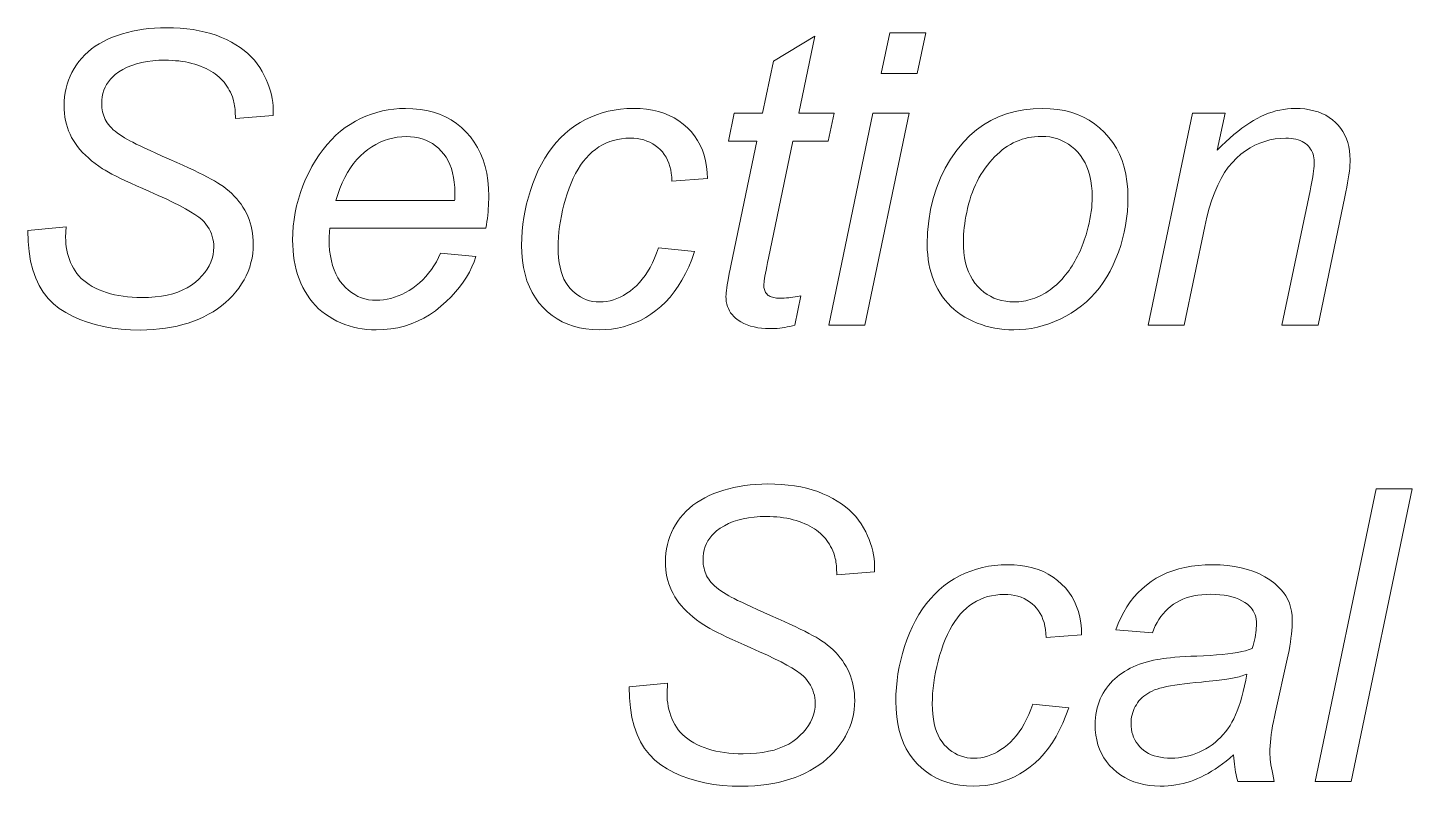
# Model space of a CAD drawing. Extents: x -99 to 297, y 0 to 529.
# Drawn here: x -86.96 to -68.02, y 88.56 to 98.94 of the extents above; entities that cross this region are included whole.
import ezdxf

# ---------------------------------------------------------------- set-up
doc = ezdxf.new("R2010")
doc.units = 0

msp = doc.modelspace()

# ---------------------------------------------------------------- linework, layer by layer
at = {"color": 7, "lineweight": 13}
for points in [[(-86.96, 96.165), (-86.436, 96.214), (-86.442, 96.074), (-86.44, 96.029), (-86.437, 95.983), (-86.432, 95.939), (-86.425, 95.895), (-86.415, 95.852), (-86.403, 95.81), (-86.389, 95.769), (-86.373, 95.729), (-86.355, 95.689), (-86.335, 95.65), (-86.312, 95.613), (-86.287, 95.577), (-86.259, 95.543), (-86.228, 95.51), (-86.194, 95.48), (-86.157, 95.451), (-86.118, 95.424), (-86.076, 95.398), (-86.031, 95.375), (-85.983, 95.353), (-85.933, 95.333), (-85.881, 95.315), (-85.827, 95.299), (-85.772, 95.286), (-85.714, 95.274), (-85.655, 95.265), (-85.594, 95.257), (-85.531, 95.252), (-85.466, 95.249), (-85.399, 95.248), (-85.306, 95.25), (-85.216, 95.256), (-85.132, 95.267), (-85.052, 95.281), (-84.976, 95.3), (-84.905, 95.323), (-84.839, 95.351), (-84.777, 95.382), (-84.719, 95.418), (-84.667, 95.458), (-84.619, 95.5), (-84.576, 95.544), (-84.538, 95.589), (-84.505, 95.636), (-84.477, 95.683), (-84.455, 95.732), (-84.437, 95.781), (-84.424, 95.832), (-84.417, 95.885), (-84.414, 95.938), (-84.416, 95.975), (-84.42, 96.012), (-84.426, 96.048), (-84.436, 96.083), (-84.448, 96.118), (-84.462, 96.152), (-84.48, 96.186), (-84.5, 96.218), (-84.523, 96.25), (-84.548, 96.282), (-84.58, 96.314), (-84.621, 96.347), (-84.672, 96.383), (-84.733, 96.422), (-84.802, 96.462), (-84.882, 96.505), (-84.97, 96.549), (-85.068, 96.596), (-85.176, 96.645), (-85.293, 96.697), (-85.384, 96.737), (-85.47, 96.775), (-85.549, 96.811), (-85.622, 96.845), (-85.69, 96.877), (-85.751, 96.908), (-85.807, 96.936), (-85.856, 96.963), (-85.899, 96.988), (-85.937, 97.01), (-85.989, 97.046), (-86.039, 97.083), (-86.086, 97.12), (-86.13, 97.157), (-86.171, 97.196), (-86.21, 97.234), (-86.245, 97.274), (-86.278, 97.314), (-86.308, 97.355), (-86.335, 97.396), (-86.36, 97.439), (-86.381, 97.482), (-86.401, 97.527), (-86.417, 97.573), (-86.431, 97.62), (-86.443, 97.668), (-86.452, 97.717), (-86.458, 97.768), (-86.462, 97.82), (-86.463, 97.873), (-86.462, 97.934), (-86.457, 97.994), (-86.448, 98.052), (-86.436, 98.11), (-86.421, 98.166), (-86.402, 98.221), (-86.38, 98.275), (-86.355, 98.327), (-86.326, 98.379), (-86.294, 98.429), (-86.259, 98.478), (-86.22, 98.524), (-86.179, 98.568), (-86.134, 98.609), (-86.086, 98.648), (-86.035, 98.685), (-85.981, 98.719), (-85.923, 98.751), (-85.863, 98.781), (-85.799, 98.808), (-85.733, 98.833), (-85.665, 98.856), (-85.596, 98.875), (-85.525, 98.892), (-85.452, 98.907), (-85.378, 98.918), (-85.302, 98.928), (-85.224, 98.934), (-85.145, 98.938), (-85.064, 98.939), (-84.968, 98.938), (-84.874, 98.933), (-84.784, 98.925), (-84.697, 98.913), (-84.613, 98.898), (-84.533, 98.88), (-84.455, 98.859), (-84.38, 98.835), (-84.308, 98.807), (-84.24, 98.776), (-84.174, 98.742), (-84.113, 98.706), (-84.055, 98.668), (-84.001, 98.627), (-83.95, 98.585), (-83.903, 98.54), (-83.86, 98.493), (-83.821, 98.444), (-83.785, 98.393), (-83.753, 98.339), (-83.724, 98.285), (-83.698, 98.231), (-83.675, 98.178), (-83.656, 98.125), (-83.639, 98.072), (-83.625, 98.021), (-83.615, 97.969), (-83.607, 97.918), (-83.603, 97.868), (-83.601, 97.818), (-83.601, 97.813), (-83.601, 97.807), (-83.601, 97.8), (-83.602, 97.793), (-83.602, 97.785), (-83.602, 97.777), (-83.603, 97.768), (-83.603, 97.758), (-83.603, 97.747), (-83.604, 97.736), (-84.12, 97.695), (-84.12, 97.728), (-84.121, 97.76), (-84.122, 97.79), (-84.124, 97.819), (-84.127, 97.846), (-84.13, 97.872), (-84.134, 97.896), (-84.139, 97.919), (-84.144, 97.94), (-84.15, 97.96), (-84.161, 97.993), (-84.174, 98.024), (-84.188, 98.055), (-84.203, 98.085), (-84.219, 98.113), (-84.237, 98.141), (-84.255, 98.168), (-84.275, 98.193), (-84.296, 98.217), (-84.319, 98.241), (-84.343, 98.263), (-84.368, 98.285), (-84.395, 98.306), (-84.424, 98.325), (-84.455, 98.344), (-84.487, 98.362), (-84.521, 98.379), (-84.557, 98.395), (-84.595, 98.411), (-84.634, 98.425), (-84.675, 98.438), (-84.716, 98.45), (-84.759, 98.461), (-84.802, 98.47), (-84.846, 98.477), (-84.892, 98.484), (-84.938, 98.488), (-84.985, 98.492), (-85.034, 98.494), (-85.083, 98.495), (-85.168, 98.493), (-85.25, 98.487), (-85.327, 98.477), (-85.401, 98.463), (-85.471, 98.446), (-85.537, 98.424), (-85.599, 98.398), (-85.657, 98.369), (-85.712, 98.336), (-85.762, 98.298), (-85.797, 98.267), (-85.829, 98.234), (-85.857, 98.199), (-85.881, 98.162), (-85.901, 98.124), (-85.918, 98.083), (-85.931, 98.04), (-85.94, 97.995), (-85.946, 97.949), (-85.948, 97.9), (-85.947, 97.871), (-85.945, 97.842), (-85.941, 97.814), (-85.935, 97.787), (-85.929, 97.76), (-85.92, 97.734), (-85.91, 97.709), (-85.899, 97.684), (-85.886, 97.66), (-85.871, 97.637), (-85.855, 97.613), (-85.836, 97.59), (-85.814, 97.567), (-85.791, 97.544), (-85.764, 97.522), (-85.735, 97.499), (-85.704, 97.476), (-85.67, 97.454), (-85.634, 97.431), (-85.596, 97.409), (-85.563, 97.391), (-85.523, 97.371), (-85.475, 97.347), (-85.42, 97.321), (-85.356, 97.291), (-85.285, 97.258), (-85.206, 97.222), (-85.119, 97.183), (-85.024, 97.14), (-84.922, 97.095), (-84.838, 97.058), (-84.76, 97.022), (-84.687, 96.988), (-84.62, 96.955), (-84.558, 96.924), (-84.501, 96.895), (-84.449, 96.868), (-84.403, 96.842), (-84.362, 96.817), (-84.327, 96.795), (-84.284, 96.765), (-84.244, 96.735), (-84.205, 96.703), (-84.168, 96.669), (-84.134, 96.635), (-84.101, 96.599), (-84.071, 96.562), (-84.042, 96.524), (-84.016, 96.485), (-83.991, 96.444), (-83.969, 96.402), (-83.949, 96.36), (-83.932, 96.316), (-83.916, 96.27), (-83.903, 96.224), (-83.893, 96.177), (-83.885, 96.128), (-83.879, 96.079), (-83.875, 96.028), (-83.874, 95.976), (-83.876, 95.912), (-83.882, 95.848), (-83.892, 95.786), (-83.906, 95.725), (-83.923, 95.664), (-83.945, 95.605), (-83.971, 95.546), (-84.001, 95.489), (-84.034, 95.433), (-84.072, 95.377), (-84.113, 95.324), (-84.157, 95.273), (-84.204, 95.224), (-84.254, 95.178), (-84.308, 95.134), (-84.364, 95.093), (-84.423, 95.054), (-84.485, 95.018), (-84.551, 94.984), (-84.619, 94.953), (-84.69, 94.925), (-84.763, 94.899), (-84.838, 94.877), (-84.914, 94.857), (-84.993, 94.841), (-85.074, 94.827), (-85.157, 94.817), (-85.242, 94.809), (-85.329, 94.805), (-85.418, 94.803), (-85.552, 94.806), (-85.68, 94.815), (-85.804, 94.83), (-85.922, 94.85), (-86.035, 94.877), (-86.144, 94.91), (-86.247, 94.948), (-86.346, 94.992), (-86.439, 95.043), (-86.528, 95.099), (-86.609, 95.163), (-86.682, 95.236), (-86.747, 95.319), (-86.803, 95.412), (-86.85, 95.513), (-86.889, 95.625), (-86.92, 95.745), (-86.942, 95.876), (-86.955, 96.015)], [(-75.285, 98.312), (-75.167, 98.871), (-74.676, 98.871), (-74.794, 98.312)], [(-76.384, 95.272), (-76.466, 94.868), (-76.501, 94.86), (-76.537, 94.852), (-76.572, 94.845), (-76.606, 94.839), (-76.641, 94.834), (-76.675, 94.83), (-76.709, 94.826), (-76.743, 94.824), (-76.777, 94.823), (-76.81, 94.822), (-76.868, 94.824), (-76.923, 94.828), (-76.976, 94.835), (-77.026, 94.845), (-77.075, 94.858), (-77.12, 94.874), (-77.164, 94.893), (-77.205, 94.915), (-77.243, 94.939), (-77.279, 94.967), (-77.304, 94.989), (-77.326, 95.014), (-77.346, 95.039), (-77.363, 95.067), (-77.377, 95.096), (-77.389, 95.126), (-77.398, 95.158), (-77.405, 95.192), (-77.409, 95.227), (-77.41, 95.264), (-77.409, 95.286), (-77.407, 95.312), (-77.404, 95.344), (-77.399, 95.38), (-77.392, 95.422), (-77.385, 95.468), (-77.375, 95.519), (-77.365, 95.576), (-77.353, 95.637), (-77.339, 95.703), (-76.987, 97.387), (-77.377, 97.387), (-77.298, 97.769), (-76.908, 97.769), (-76.758, 98.481), (-76.193, 98.822), (-76.414, 97.769), (-75.929, 97.769), (-76.01, 97.387), (-76.493, 97.387), (-76.829, 95.785), (-76.841, 95.727), (-76.852, 95.673), (-76.861, 95.624), (-76.869, 95.58), (-76.876, 95.541), (-76.882, 95.507), (-76.886, 95.478), (-76.889, 95.453), (-76.891, 95.434), (-76.892, 95.42), (-76.891, 95.403), (-76.89, 95.386), (-76.887, 95.371), (-76.884, 95.356), (-76.879, 95.343), (-76.874, 95.33), (-76.867, 95.317), (-76.859, 95.306), (-76.851, 95.296), (-76.841, 95.286), (-76.831, 95.277), (-76.819, 95.269), (-76.805, 95.262), (-76.791, 95.256), (-76.775, 95.251), (-76.758, 95.247), (-76.739, 95.244), (-76.719, 95.241), (-76.698, 95.24), (-76.676, 95.24), (-76.644, 95.24), (-76.612, 95.241), (-76.581, 95.243), (-76.551, 95.245), (-76.521, 95.248), (-76.493, 95.251), (-76.464, 95.256), (-76.437, 95.261), (-76.41, 95.266)], [(-81.312, 95.856), (-80.832, 95.807), (-80.855, 95.736), (-80.884, 95.666), (-80.918, 95.596), (-80.958, 95.527), (-81.003, 95.459), (-81.053, 95.391), (-81.109, 95.324), (-81.17, 95.258), (-81.236, 95.192), (-81.308, 95.128), (-81.384, 95.067), (-81.463, 95.012), (-81.544, 94.963), (-81.629, 94.922), (-81.716, 94.886), (-81.806, 94.857), (-81.899, 94.835), (-81.995, 94.819), (-82.094, 94.809), (-82.196, 94.806), (-82.26, 94.807), (-82.323, 94.812), (-82.384, 94.819), (-82.445, 94.83), (-82.505, 94.843), (-82.563, 94.859), (-82.621, 94.879), (-82.677, 94.901), (-82.732, 94.926), (-82.787, 94.954), (-82.839, 94.986), (-82.889, 95.019), (-82.936, 95.056), (-82.981, 95.095), (-83.023, 95.137), (-83.063, 95.182), (-83.1, 95.229), (-83.135, 95.279), (-83.167, 95.332), (-83.196, 95.387), (-83.223, 95.444), (-83.247, 95.504), (-83.268, 95.564), (-83.286, 95.627), (-83.301, 95.69), (-83.314, 95.756), (-83.324, 95.823), (-83.331, 95.892), (-83.335, 95.962), (-83.337, 96.034), (-83.334, 96.128), (-83.328, 96.222), (-83.317, 96.316), (-83.301, 96.409), (-83.282, 96.501), (-83.257, 96.593), (-83.229, 96.684), (-83.196, 96.775), (-83.159, 96.865), (-83.117, 96.954), (-83.072, 97.041), (-83.024, 97.124), (-82.973, 97.201), (-82.92, 97.275), (-82.865, 97.343), (-82.807, 97.407), (-82.746, 97.467), (-82.682, 97.522), (-82.617, 97.572), (-82.548, 97.617), (-82.478, 97.659), (-82.406, 97.696), (-82.333, 97.728), (-82.259, 97.756), (-82.184, 97.78), (-82.108, 97.8), (-82.031, 97.815), (-81.952, 97.826), (-81.873, 97.832), (-81.792, 97.834), (-81.691, 97.831), (-81.593, 97.822), (-81.5, 97.805), (-81.411, 97.783), (-81.326, 97.754), (-81.245, 97.718), (-81.169, 97.677), (-81.096, 97.628), (-81.028, 97.574), (-80.964, 97.512), (-80.905, 97.446), (-80.853, 97.374), (-80.806, 97.298), (-80.766, 97.217), (-80.732, 97.132), (-80.704, 97.042), (-80.682, 96.947), (-80.667, 96.847), (-80.657, 96.743), (-80.654, 96.634), (-80.655, 96.591), (-80.656, 96.548), (-80.658, 96.505), (-80.66, 96.462), (-80.664, 96.418), (-80.668, 96.375), (-80.673, 96.331), (-80.679, 96.286), (-80.685, 96.242), (-80.693, 96.197), (-82.826, 96.197), (-82.828, 96.181), (-82.83, 96.164), (-82.832, 96.148), (-82.833, 96.132), (-82.834, 96.117), (-82.835, 96.102), (-82.836, 96.087), (-82.837, 96.072), (-82.837, 96.058), (-82.837, 96.044), (-82.835, 95.965), (-82.83, 95.89), (-82.82, 95.818), (-82.807, 95.75), (-82.79, 95.686), (-82.77, 95.626), (-82.746, 95.57), (-82.718, 95.517), (-82.686, 95.468), (-82.65, 95.424), (-82.612, 95.383), (-82.572, 95.347), (-82.531, 95.315), (-82.487, 95.287), (-82.443, 95.263), (-82.396, 95.244), (-82.348, 95.229), (-82.298, 95.218), (-82.246, 95.212), (-82.193, 95.21), (-82.143, 95.211), (-82.092, 95.216), (-82.042, 95.225), (-81.992, 95.236), (-81.942, 95.251), (-81.892, 95.269), (-81.842, 95.291), (-81.793, 95.316), (-81.743, 95.344), (-81.694, 95.376), (-81.646, 95.411), (-81.6, 95.448), (-81.556, 95.489), (-81.515, 95.533), (-81.476, 95.579), (-81.439, 95.629), (-81.404, 95.681), (-81.371, 95.737), (-81.34, 95.795)], [(-78.332, 95.927), (-77.839, 95.875), (-77.877, 95.77), (-77.919, 95.669), (-77.964, 95.575), (-78.012, 95.486), (-78.063, 95.402), (-78.118, 95.324), (-78.175, 95.252), (-78.236, 95.186), (-78.3, 95.124), (-78.367, 95.069), (-78.436, 95.019), (-78.507, 94.974), (-78.58, 94.935), (-78.656, 94.901), (-78.732, 94.872), (-78.811, 94.848), (-78.892, 94.829), (-78.975, 94.816), (-79.059, 94.808), (-79.146, 94.806), (-79.238, 94.809), (-79.327, 94.818), (-79.413, 94.833), (-79.495, 94.855), (-79.573, 94.882), (-79.648, 94.916), (-79.719, 94.955), (-79.786, 95.001), (-79.85, 95.053), (-79.911, 95.111), (-79.967, 95.175), (-80.016, 95.243), (-80.06, 95.317), (-80.099, 95.395), (-80.131, 95.478), (-80.157, 95.565), (-80.178, 95.658), (-80.192, 95.756), (-80.201, 95.858), (-80.204, 95.965), (-80.202, 96.06), (-80.197, 96.155), (-80.187, 96.249), (-80.174, 96.343), (-80.157, 96.436), (-80.136, 96.529), (-80.112, 96.622), (-80.084, 96.714), (-80.052, 96.807), (-80.016, 96.898), (-79.977, 96.988), (-79.934, 97.073), (-79.888, 97.154), (-79.839, 97.23), (-79.787, 97.302), (-79.732, 97.369), (-79.673, 97.433), (-79.611, 97.491), (-79.546, 97.546), (-79.477, 97.596), (-79.406, 97.641), (-79.333, 97.682), (-79.258, 97.717), (-79.181, 97.748), (-79.102, 97.775), (-79.02, 97.796), (-78.937, 97.813), (-78.852, 97.825), (-78.765, 97.832), (-78.676, 97.834), (-78.585, 97.832), (-78.497, 97.824), (-78.414, 97.811), (-78.334, 97.792), (-78.258, 97.769), (-78.186, 97.74), (-78.118, 97.705), (-78.054, 97.666), (-77.993, 97.621), (-77.937, 97.571), (-77.885, 97.517), (-77.839, 97.459), (-77.798, 97.398), (-77.762, 97.333), (-77.732, 97.265), (-77.708, 97.194), (-77.688, 97.119), (-77.675, 97.041), (-77.667, 96.959), (-77.664, 96.874), (-78.15, 96.841), (-78.152, 96.895), (-78.157, 96.947), (-78.165, 96.996), (-78.176, 97.042), (-78.191, 97.087), (-78.208, 97.129), (-78.229, 97.168), (-78.253, 97.205), (-78.279, 97.24), (-78.309, 97.272), (-78.342, 97.302), (-78.376, 97.328), (-78.412, 97.352), (-78.451, 97.372), (-78.491, 97.389), (-78.533, 97.403), (-78.578, 97.414), (-78.624, 97.422), (-78.672, 97.426), (-78.723, 97.428), (-78.781, 97.426), (-78.838, 97.42), (-78.894, 97.411), (-78.948, 97.398), (-79, 97.381), (-79.051, 97.36), (-79.1, 97.336), (-79.148, 97.307), (-79.194, 97.275), (-79.238, 97.24), (-79.281, 97.2), (-79.322, 97.156), (-79.361, 97.109), (-79.398, 97.058), (-79.433, 97.003), (-79.466, 96.943), (-79.498, 96.88), (-79.527, 96.813), (-79.555, 96.743), (-79.581, 96.668), (-79.604, 96.592), (-79.625, 96.516), (-79.644, 96.441), (-79.66, 96.366), (-79.674, 96.292), (-79.685, 96.218), (-79.694, 96.145), (-79.7, 96.073), (-79.704, 96.001), (-79.705, 95.93), (-79.703, 95.858), (-79.698, 95.789), (-79.69, 95.724), (-79.679, 95.663), (-79.664, 95.605), (-79.646, 95.551), (-79.625, 95.501), (-79.6, 95.455), (-79.572, 95.412), (-79.541, 95.373), (-79.508, 95.338), (-79.473, 95.306), (-79.436, 95.279), (-79.398, 95.255), (-79.358, 95.234), (-79.317, 95.217), (-79.275, 95.204), (-79.23, 95.195), (-79.185, 95.19), (-79.137, 95.188), (-79.09, 95.19), (-79.042, 95.195), (-78.995, 95.204), (-78.949, 95.217), (-78.902, 95.233), (-78.857, 95.254), (-78.811, 95.277), (-78.766, 95.305), (-78.722, 95.336), (-78.678, 95.371), (-78.635, 95.409), (-78.593, 95.451), (-78.554, 95.497), (-78.517, 95.547), (-78.481, 95.601), (-78.448, 95.659), (-78.416, 95.72), (-78.386, 95.785), (-78.358, 95.854)], [(-76.005, 94.871), (-75.399, 97.769), (-74.905, 97.769), (-75.511, 94.871)], [(-74.657, 95.971), (-74.652, 96.138), (-74.637, 96.299), (-74.612, 96.454), (-74.577, 96.603), (-74.532, 96.746), (-74.477, 96.884), (-74.412, 97.016), (-74.338, 97.142), (-74.253, 97.262), (-74.158, 97.376), (-74.073, 97.463), (-73.983, 97.541), (-73.888, 97.61), (-73.787, 97.669), (-73.682, 97.72), (-73.571, 97.761), (-73.455, 97.793), (-73.334, 97.816), (-73.208, 97.83), (-73.077, 97.834), (-72.975, 97.831), (-72.876, 97.821), (-72.781, 97.805), (-72.691, 97.782), (-72.604, 97.753), (-72.522, 97.717), (-72.443, 97.674), (-72.369, 97.625), (-72.299, 97.569), (-72.233, 97.507), (-72.172, 97.439), (-72.117, 97.367), (-72.069, 97.29), (-72.028, 97.208), (-71.992, 97.122), (-71.964, 97.032), (-71.941, 96.936), (-71.925, 96.836), (-71.915, 96.732), (-71.912, 96.623), (-71.914, 96.524), (-71.92, 96.426), (-71.93, 96.33), (-71.945, 96.235), (-71.963, 96.141), (-71.985, 96.049), (-72.011, 95.958), (-72.041, 95.869), (-72.076, 95.781), (-72.114, 95.694), (-72.156, 95.61), (-72.202, 95.53), (-72.251, 95.454), (-72.303, 95.382), (-72.359, 95.314), (-72.418, 95.25), (-72.48, 95.19), (-72.546, 95.135), (-72.616, 95.083), (-72.688, 95.035), (-72.763, 94.991), (-72.839, 94.952), (-72.916, 94.918), (-72.993, 94.888), (-73.071, 94.863), (-73.15, 94.842), (-73.229, 94.826), (-73.31, 94.815), (-73.391, 94.808), (-73.473, 94.806), (-73.54, 94.807), (-73.606, 94.812), (-73.67, 94.819), (-73.734, 94.829), (-73.796, 94.842), (-73.857, 94.858), (-73.917, 94.877), (-73.975, 94.898), (-74.032, 94.923), (-74.088, 94.95), (-74.142, 94.98), (-74.194, 95.013), (-74.243, 95.048), (-74.289, 95.085), (-74.332, 95.125), (-74.373, 95.167), (-74.412, 95.212), (-74.448, 95.259), (-74.481, 95.308), (-74.511, 95.36), (-74.539, 95.413), (-74.564, 95.469), (-74.586, 95.526), (-74.605, 95.584), (-74.621, 95.645), (-74.634, 95.707), (-74.644, 95.77), (-74.651, 95.835), (-74.656, 95.902)], [(-71.637, 94.871), (-71.031, 97.769), (-70.583, 97.769), (-70.69, 97.264), (-70.632, 97.322), (-70.575, 97.377), (-70.518, 97.428), (-70.462, 97.476), (-70.407, 97.521), (-70.353, 97.563), (-70.3, 97.602), (-70.247, 97.637), (-70.195, 97.669), (-70.144, 97.698), (-70.093, 97.724), (-70.042, 97.747), (-69.991, 97.768), (-69.939, 97.785), (-69.888, 97.8), (-69.836, 97.813), (-69.784, 97.822), (-69.731, 97.829), (-69.679, 97.833), (-69.626, 97.834), (-69.557, 97.832), (-69.491, 97.827), (-69.428, 97.817), (-69.368, 97.804), (-69.312, 97.787), (-69.258, 97.766), (-69.207, 97.741), (-69.159, 97.712), (-69.115, 97.68), (-69.073, 97.643), (-69.035, 97.604), (-69.001, 97.562), (-68.971, 97.517), (-68.945, 97.47), (-68.923, 97.42), (-68.905, 97.368), (-68.891, 97.313), (-68.881, 97.256), (-68.875, 97.196), (-68.873, 97.133), (-68.873, 97.099), (-68.876, 97.061), (-68.879, 97.02), (-68.884, 96.975), (-68.89, 96.926), (-68.898, 96.873), (-68.907, 96.817), (-68.918, 96.757), (-68.93, 96.693), (-68.944, 96.626), (-69.312, 94.871), (-69.806, 94.871), (-69.421, 96.708), (-69.41, 96.76), (-69.4, 96.809), (-69.392, 96.855), (-69.384, 96.899), (-69.378, 96.94), (-69.373, 96.978), (-69.369, 97.014), (-69.366, 97.046), (-69.364, 97.076), (-69.364, 97.103), (-69.365, 97.132), (-69.368, 97.159), (-69.373, 97.185), (-69.38, 97.21), (-69.389, 97.234), (-69.4, 97.257), (-69.413, 97.279), (-69.428, 97.3), (-69.444, 97.319), (-69.463, 97.338), (-69.484, 97.355), (-69.507, 97.37), (-69.531, 97.384), (-69.557, 97.395), (-69.585, 97.405), (-69.615, 97.413), (-69.646, 97.42), (-69.679, 97.424), (-69.714, 97.427), (-69.751, 97.428), (-69.826, 97.425), (-69.9, 97.417), (-69.971, 97.403), (-70.041, 97.384), (-70.11, 97.36), (-70.176, 97.33), (-70.241, 97.294), (-70.305, 97.253), (-70.367, 97.207), (-70.427, 97.155), (-70.484, 97.097), (-70.539, 97.03), (-70.59, 96.956), (-70.638, 96.874), (-70.683, 96.785), (-70.725, 96.687), (-70.764, 96.582), (-70.8, 96.469), (-70.832, 96.348), (-70.862, 96.219), (-71.143, 94.871)], [(-82.747, 96.574), (-81.121, 96.574), (-81.12, 96.589), (-81.12, 96.603), (-81.12, 96.616), (-81.119, 96.628), (-81.119, 96.639), (-81.119, 96.65), (-81.118, 96.659), (-81.118, 96.668), (-81.118, 96.676), (-81.118, 96.683), (-81.12, 96.755), (-81.126, 96.824), (-81.135, 96.89), (-81.148, 96.952), (-81.165, 97.011), (-81.185, 97.066), (-81.209, 97.118), (-81.237, 97.166), (-81.269, 97.211), (-81.304, 97.252), (-81.342, 97.289), (-81.382, 97.323), (-81.425, 97.353), (-81.469, 97.378), (-81.516, 97.4), (-81.565, 97.418), (-81.616, 97.432), (-81.669, 97.442), (-81.724, 97.448), (-81.781, 97.45), (-81.844, 97.447), (-81.906, 97.441), (-81.966, 97.43), (-82.026, 97.415), (-82.084, 97.395), (-82.141, 97.371), (-82.197, 97.343), (-82.252, 97.31), (-82.306, 97.273), (-82.358, 97.231), (-82.409, 97.186), (-82.457, 97.135), (-82.503, 97.081), (-82.546, 97.021), (-82.586, 96.958), (-82.623, 96.89), (-82.658, 96.817), (-82.691, 96.741), (-82.72, 96.659)], [(-74.163, 96.02), (-74.161, 95.94), (-74.155, 95.864), (-74.146, 95.792), (-74.132, 95.724), (-74.114, 95.66), (-74.093, 95.6), (-74.067, 95.544), (-74.038, 95.492), (-74.004, 95.443), (-73.967, 95.399), (-73.926, 95.359), (-73.884, 95.323), (-73.839, 95.291), (-73.793, 95.264), (-73.744, 95.241), (-73.693, 95.222), (-73.64, 95.207), (-73.584, 95.196), (-73.527, 95.19), (-73.467, 95.188), (-73.436, 95.188), (-73.404, 95.19), (-73.373, 95.193), (-73.341, 95.198), (-73.31, 95.204), (-73.279, 95.211), (-73.247, 95.219), (-73.216, 95.229), (-73.185, 95.24), (-73.154, 95.252), (-73.123, 95.265), (-73.092, 95.28), (-73.062, 95.296), (-73.033, 95.314), (-73.004, 95.333), (-72.975, 95.353), (-72.947, 95.374), (-72.919, 95.397), (-72.891, 95.421), (-72.864, 95.447), (-72.838, 95.473), (-72.813, 95.501), (-72.788, 95.529), (-72.764, 95.558), (-72.741, 95.587), (-72.718, 95.617), (-72.697, 95.648), (-72.676, 95.68), (-72.656, 95.713), (-72.637, 95.746), (-72.618, 95.78), (-72.6, 95.814), (-72.583, 95.849), (-72.567, 95.884), (-72.552, 95.92), (-72.537, 95.956), (-72.523, 95.993), (-72.51, 96.031), (-72.497, 96.069), (-72.485, 96.107), (-72.469, 96.161), (-72.455, 96.214), (-72.442, 96.267), (-72.431, 96.32), (-72.422, 96.372), (-72.414, 96.424), (-72.408, 96.475), (-72.404, 96.525), (-72.401, 96.576), (-72.401, 96.626), (-72.403, 96.702), (-72.409, 96.776), (-72.418, 96.846), (-72.432, 96.912), (-72.45, 96.975), (-72.472, 97.034), (-72.498, 97.089), (-72.527, 97.142), (-72.561, 97.19), (-72.598, 97.235), (-72.639, 97.277), (-72.682, 97.314), (-72.726, 97.346), (-72.773, 97.374), (-72.822, 97.398), (-72.873, 97.418), (-72.926, 97.433), (-72.98, 97.444), (-73.037, 97.45), (-73.096, 97.452), (-73.142, 97.451), (-73.188, 97.448), (-73.232, 97.442), (-73.275, 97.435), (-73.318, 97.425), (-73.36, 97.413), (-73.401, 97.398), (-73.441, 97.382), (-73.481, 97.363), (-73.519, 97.342), (-73.557, 97.319), (-73.594, 97.294), (-73.631, 97.266), (-73.666, 97.237), (-73.701, 97.206), (-73.735, 97.172), (-73.769, 97.137), (-73.801, 97.1), (-73.833, 97.06), (-73.864, 97.019), (-73.894, 96.975), (-73.923, 96.931), (-73.95, 96.885), (-73.975, 96.837), (-73.998, 96.788), (-74.02, 96.738), (-74.04, 96.687), (-74.059, 96.634), (-74.076, 96.579), (-74.091, 96.523), (-74.105, 96.467), (-74.117, 96.413), (-74.128, 96.359), (-74.137, 96.307), (-74.145, 96.256), (-74.152, 96.207), (-74.157, 96.158), (-74.16, 96.111), (-74.163, 96.065)], [(-78.735, 89.922), (-78.211, 89.971), (-78.216, 89.832), (-78.215, 89.786), (-78.212, 89.74), (-78.207, 89.696), (-78.199, 89.652), (-78.19, 89.61), (-78.178, 89.568), (-78.164, 89.526), (-78.148, 89.486), (-78.13, 89.446), (-78.11, 89.407), (-78.087, 89.37), (-78.062, 89.334), (-78.034, 89.3), (-78.003, 89.267), (-77.969, 89.237), (-77.932, 89.208), (-77.893, 89.181), (-77.851, 89.155), (-77.806, 89.132), (-77.758, 89.11), (-77.708, 89.09), (-77.656, 89.072), (-77.602, 89.056), (-77.547, 89.043), (-77.489, 89.031), (-77.43, 89.022), (-77.369, 89.014), (-77.306, 89.009), (-77.241, 89.006), (-77.174, 89.005), (-77.08, 89.007), (-76.991, 89.013), (-76.907, 89.024), (-76.826, 89.039), (-76.751, 89.057), (-76.68, 89.081), (-76.613, 89.108), (-76.552, 89.139), (-76.494, 89.175), (-76.442, 89.215), (-76.394, 89.258), (-76.351, 89.301), (-76.313, 89.346), (-76.28, 89.393), (-76.252, 89.44), (-76.23, 89.489), (-76.212, 89.539), (-76.199, 89.59), (-76.192, 89.642), (-76.189, 89.695), (-76.191, 89.733), (-76.195, 89.769), (-76.201, 89.805), (-76.211, 89.841), (-76.223, 89.875), (-76.237, 89.909), (-76.255, 89.943), (-76.275, 89.976), (-76.297, 90.008), (-76.323, 90.039), (-76.355, 90.071), (-76.396, 90.105), (-76.447, 90.141), (-76.508, 90.179), (-76.577, 90.219), (-76.657, 90.262), (-76.745, 90.306), (-76.843, 90.353), (-76.951, 90.402), (-77.068, 90.454), (-77.159, 90.494), (-77.245, 90.532), (-77.324, 90.568), (-77.397, 90.602), (-77.465, 90.635), (-77.526, 90.665), (-77.582, 90.693), (-77.631, 90.72), (-77.674, 90.745), (-77.712, 90.768), (-77.764, 90.803), (-77.814, 90.84), (-77.861, 90.877), (-77.905, 90.914), (-77.946, 90.953), (-77.985, 90.992), (-78.02, 91.031), (-78.053, 91.071), (-78.083, 91.112), (-78.11, 91.154), (-78.134, 91.196), (-78.156, 91.239), (-78.175, 91.284), (-78.192, 91.33), (-78.206, 91.377), (-78.218, 91.425), (-78.227, 91.475), (-78.233, 91.525), (-78.237, 91.577), (-78.238, 91.63), (-78.237, 91.691), (-78.232, 91.751), (-78.223, 91.809), (-78.211, 91.867), (-78.196, 91.923), (-78.177, 91.978), (-78.155, 92.032), (-78.13, 92.085), (-78.101, 92.136), (-78.069, 92.186), (-78.034, 92.235), (-77.995, 92.281), (-77.953, 92.325), (-77.909, 92.366), (-77.861, 92.405), (-77.81, 92.442), (-77.755, 92.476), (-77.698, 92.509), (-77.638, 92.538), (-77.574, 92.566), (-77.508, 92.591), (-77.44, 92.613), (-77.371, 92.632), (-77.3, 92.649), (-77.227, 92.664), (-77.153, 92.676), (-77.077, 92.685), (-76.999, 92.691), (-76.92, 92.695), (-76.839, 92.697), (-76.742, 92.695), (-76.649, 92.69), (-76.559, 92.682), (-76.472, 92.67), (-76.388, 92.656), (-76.307, 92.638), (-76.23, 92.616), (-76.155, 92.592), (-76.083, 92.564), (-76.015, 92.533), (-75.949, 92.499), (-75.888, 92.463), (-75.83, 92.425), (-75.776, 92.384), (-75.725, 92.342), (-75.678, 92.297), (-75.635, 92.25), (-75.595, 92.201), (-75.56, 92.15), (-75.528, 92.096), (-75.499, 92.042), (-75.473, 91.988), (-75.45, 91.935), (-75.431, 91.882), (-75.414, 91.83), (-75.4, 91.778), (-75.39, 91.726), (-75.382, 91.675), (-75.378, 91.625), (-75.376, 91.575), (-75.376, 91.57), (-75.376, 91.564), (-75.376, 91.557), (-75.377, 91.55), (-75.377, 91.542), (-75.377, 91.534), (-75.377, 91.525), (-75.378, 91.515), (-75.378, 91.504), (-75.379, 91.493), (-75.894, 91.452), (-75.895, 91.485), (-75.896, 91.517), (-75.897, 91.547), (-75.899, 91.576), (-75.902, 91.603), (-75.905, 91.629), (-75.909, 91.653), (-75.914, 91.676), (-75.919, 91.697), (-75.924, 91.717), (-75.936, 91.75), (-75.949, 91.782), (-75.963, 91.812), (-75.978, 91.842), (-75.994, 91.871), (-76.012, 91.898), (-76.03, 91.925), (-76.05, 91.95), (-76.071, 91.975), (-76.094, 91.998), (-76.117, 92.021), (-76.143, 92.042), (-76.17, 92.063), (-76.199, 92.083), (-76.23, 92.101), (-76.262, 92.119), (-76.296, 92.136), (-76.332, 92.153), (-76.37, 92.168), (-76.409, 92.182), (-76.449, 92.195), (-76.491, 92.207), (-76.533, 92.218), (-76.577, 92.227), (-76.621, 92.234), (-76.667, 92.241), (-76.713, 92.246), (-76.76, 92.249), (-76.808, 92.251), (-76.858, 92.252), (-76.943, 92.25), (-77.025, 92.244), (-77.102, 92.234), (-77.176, 92.22), (-77.246, 92.203), (-77.312, 92.181), (-77.374, 92.156), (-77.432, 92.126), (-77.487, 92.093), (-77.537, 92.055), (-77.572, 92.024), (-77.604, 91.991), (-77.632, 91.957), (-77.656, 91.92), (-77.676, 91.881), (-77.693, 91.84), (-77.706, 91.797), (-77.715, 91.752), (-77.721, 91.706), (-77.723, 91.657), (-77.722, 91.628), (-77.72, 91.599), (-77.716, 91.571), (-77.71, 91.544), (-77.703, 91.518), (-77.695, 91.492), (-77.685, 91.466), (-77.674, 91.441), (-77.661, 91.417), (-77.646, 91.394), (-77.63, 91.371), (-77.611, 91.348), (-77.589, 91.325), (-77.565, 91.302), (-77.539, 91.279), (-77.51, 91.256), (-77.479, 91.233), (-77.445, 91.211), (-77.409, 91.188), (-77.371, 91.166), (-77.338, 91.149), (-77.298, 91.128), (-77.25, 91.104), (-77.195, 91.078), (-77.131, 91.048), (-77.06, 91.015), (-76.981, 90.979), (-76.894, 90.94), (-76.799, 90.897), (-76.697, 90.852), (-76.613, 90.815), (-76.535, 90.779), (-76.462, 90.745), (-76.395, 90.712), (-76.332, 90.682), (-76.276, 90.652), (-76.224, 90.625), (-76.178, 90.599), (-76.137, 90.575), (-76.102, 90.552), (-76.059, 90.522), (-76.019, 90.492), (-75.98, 90.46), (-75.943, 90.426), (-75.909, 90.392), (-75.876, 90.356), (-75.846, 90.319), (-75.817, 90.281), (-75.791, 90.242), (-75.766, 90.201), (-75.744, 90.16), (-75.724, 90.117), (-75.706, 90.073), (-75.691, 90.028), (-75.678, 89.981), (-75.668, 89.934), (-75.659, 89.886), (-75.654, 89.836), (-75.65, 89.785), (-75.649, 89.733), (-75.651, 89.669), (-75.657, 89.606), (-75.667, 89.543), (-75.681, 89.482), (-75.698, 89.421), (-75.72, 89.362), (-75.746, 89.304), (-75.776, 89.246), (-75.809, 89.19), (-75.847, 89.135), (-75.888, 89.081), (-75.932, 89.03), (-75.979, 88.981), (-76.029, 88.935), (-76.082, 88.891), (-76.139, 88.85), (-76.198, 88.811), (-76.26, 88.775), (-76.325, 88.741), (-76.394, 88.71), (-76.465, 88.682), (-76.538, 88.656), (-76.612, 88.634), (-76.689, 88.614), (-76.768, 88.598), (-76.849, 88.584), (-76.932, 88.574), (-77.017, 88.566), (-77.104, 88.562), (-77.193, 88.56), (-77.327, 88.563), (-77.455, 88.572), (-77.578, 88.587), (-77.697, 88.608), (-77.81, 88.634), (-77.919, 88.667), (-78.022, 88.705), (-78.121, 88.75), (-78.214, 88.8), (-78.302, 88.856), (-78.384, 88.92), (-78.457, 88.994), (-78.522, 89.076), (-78.578, 89.169), (-78.625, 89.271), (-78.664, 89.382), (-78.695, 89.503), (-78.717, 89.633), (-78.73, 89.773)], [(-69.352, 88.628), (-68.517, 92.628), (-68.023, 92.628), (-68.858, 88.628)], [(-73.215, 89.684), (-72.721, 89.632), (-72.76, 89.527), (-72.802, 89.426), (-72.847, 89.332), (-72.895, 89.243), (-72.946, 89.159), (-73, 89.082), (-73.058, 89.009), (-73.118, 88.943), (-73.182, 88.882), (-73.249, 88.826), (-73.319, 88.776), (-73.39, 88.731), (-73.463, 88.692), (-73.538, 88.658), (-73.615, 88.629), (-73.694, 88.605), (-73.775, 88.587), (-73.857, 88.573), (-73.942, 88.566), (-74.028, 88.563), (-74.121, 88.566), (-74.21, 88.575), (-74.295, 88.59), (-74.377, 88.612), (-74.456, 88.639), (-74.53, 88.673), (-74.601, 88.713), (-74.669, 88.758), (-74.733, 88.81), (-74.794, 88.868), (-74.849, 88.932), (-74.899, 89), (-74.943, 89.074), (-74.981, 89.152), (-75.014, 89.235), (-75.04, 89.323), (-75.06, 89.415), (-75.075, 89.513), (-75.084, 89.615), (-75.087, 89.723), (-75.085, 89.817), (-75.079, 89.912), (-75.07, 90.006), (-75.057, 90.1), (-75.04, 90.193), (-75.019, 90.286), (-74.995, 90.379), (-74.966, 90.472), (-74.934, 90.564), (-74.899, 90.656), (-74.859, 90.745), (-74.817, 90.83), (-74.771, 90.911), (-74.722, 90.987), (-74.67, 91.059), (-74.614, 91.127), (-74.555, 91.19), (-74.493, 91.249), (-74.428, 91.303), (-74.36, 91.353), (-74.289, 91.398), (-74.215, 91.439), (-74.14, 91.475), (-74.063, 91.506), (-73.984, 91.532), (-73.903, 91.553), (-73.82, 91.57), (-73.735, 91.582), (-73.648, 91.589), (-73.559, 91.592), (-73.468, 91.589), (-73.38, 91.581), (-73.296, 91.568), (-73.217, 91.549), (-73.141, 91.526), (-73.069, 91.497), (-73.001, 91.463), (-72.936, 91.423), (-72.876, 91.378), (-72.819, 91.328), (-72.768, 91.274), (-72.721, 91.216), (-72.68, 91.155), (-72.645, 91.09), (-72.615, 91.022), (-72.59, 90.951), (-72.571, 90.876), (-72.558, 90.798), (-72.549, 90.716), (-72.547, 90.631), (-73.032, 90.598), (-73.034, 90.652), (-73.04, 90.704), (-73.048, 90.753), (-73.059, 90.8), (-73.074, 90.844), (-73.091, 90.886), (-73.112, 90.925), (-73.135, 90.962), (-73.162, 90.997), (-73.192, 91.029), (-73.224, 91.059), (-73.259, 91.085), (-73.295, 91.109), (-73.333, 91.129), (-73.374, 91.146), (-73.416, 91.16), (-73.46, 91.171), (-73.507, 91.179), (-73.555, 91.183), (-73.605, 91.185), (-73.664, 91.183), (-73.721, 91.177), (-73.777, 91.168), (-73.831, 91.155), (-73.883, 91.138), (-73.934, 91.117), (-73.983, 91.093), (-74.03, 91.065), (-74.077, 91.033), (-74.121, 90.997), (-74.164, 90.957), (-74.205, 90.914), (-74.243, 90.866), (-74.281, 90.815), (-74.316, 90.76), (-74.349, 90.701), (-74.38, 90.638), (-74.41, 90.571), (-74.438, 90.5), (-74.463, 90.425), (-74.487, 90.349), (-74.508, 90.273), (-74.527, 90.198), (-74.543, 90.123), (-74.556, 90.049), (-74.568, 89.975), (-74.576, 89.902), (-74.583, 89.83), (-74.586, 89.758), (-74.588, 89.687), (-74.586, 89.615), (-74.581, 89.546), (-74.573, 89.481), (-74.561, 89.42), (-74.547, 89.362), (-74.529, 89.309), (-74.507, 89.258), (-74.483, 89.212), (-74.455, 89.169), (-74.424, 89.13), (-74.39, 89.095), (-74.355, 89.064), (-74.319, 89.036), (-74.281, 89.012), (-74.241, 88.991), (-74.2, 88.975), (-74.157, 88.962), (-74.113, 88.952), (-74.067, 88.947), (-74.02, 88.945), (-73.972, 88.947), (-73.925, 88.952), (-73.878, 88.961), (-73.831, 88.974), (-73.785, 88.991), (-73.739, 89.011), (-73.694, 89.034), (-73.649, 89.062), (-73.604, 89.093), (-73.56, 89.128), (-73.517, 89.166), (-73.476, 89.208), (-73.437, 89.255), (-73.4, 89.305), (-73.364, 89.358), (-73.331, 89.416), (-73.299, 89.477), (-73.269, 89.542), (-73.241, 89.611)], [(-70.467, 88.989), (-70.519, 88.946), (-70.569, 88.905), (-70.62, 88.867), (-70.67, 88.831), (-70.719, 88.797), (-70.768, 88.766), (-70.817, 88.737), (-70.866, 88.711), (-70.914, 88.687), (-70.961, 88.665), (-71.009, 88.646), (-71.058, 88.628), (-71.107, 88.613), (-71.156, 88.6), (-71.207, 88.588), (-71.258, 88.579), (-71.31, 88.572), (-71.362, 88.567), (-71.415, 88.564), (-71.469, 88.563), (-71.548, 88.565), (-71.623, 88.572), (-71.695, 88.584), (-71.765, 88.601), (-71.831, 88.622), (-71.894, 88.648), (-71.954, 88.679), (-72.011, 88.714), (-72.065, 88.754), (-72.116, 88.799), (-72.162, 88.847), (-72.204, 88.899), (-72.241, 88.952), (-72.273, 89.009), (-72.3, 89.068), (-72.322, 89.13), (-72.339, 89.194), (-72.351, 89.261), (-72.359, 89.331), (-72.361, 89.403), (-72.36, 89.451), (-72.357, 89.498), (-72.351, 89.544), (-72.343, 89.589), (-72.333, 89.632), (-72.321, 89.675), (-72.307, 89.716), (-72.29, 89.756), (-72.272, 89.795), (-72.251, 89.833), (-72.228, 89.87), (-72.203, 89.905), (-72.178, 89.939), (-72.151, 89.971), (-72.122, 90.002), (-72.092, 90.031), (-72.06, 90.059), (-72.027, 90.085), (-71.993, 90.11), (-71.957, 90.133), (-71.92, 90.155), (-71.881, 90.176), (-71.84, 90.195), (-71.798, 90.213), (-71.754, 90.23), (-71.708, 90.246), (-71.661, 90.26), (-71.612, 90.273), (-71.562, 90.285), (-71.51, 90.296), (-71.473, 90.302), (-71.431, 90.308), (-71.383, 90.314), (-71.329, 90.32), (-71.269, 90.325), (-71.202, 90.33), (-71.13, 90.335), (-71.052, 90.339), (-70.968, 90.343), (-70.878, 90.347), (-70.788, 90.352), (-70.703, 90.357), (-70.623, 90.364), (-70.548, 90.372), (-70.479, 90.381), (-70.415, 90.392), (-70.356, 90.403), (-70.302, 90.416), (-70.254, 90.43), (-70.211, 90.446), (-70.2, 90.485), (-70.19, 90.524), (-70.182, 90.561), (-70.174, 90.596), (-70.168, 90.63), (-70.163, 90.663), (-70.159, 90.695), (-70.156, 90.725), (-70.154, 90.754), (-70.154, 90.781), (-70.155, 90.815), (-70.159, 90.847), (-70.165, 90.878), (-70.174, 90.907), (-70.185, 90.935), (-70.199, 90.961), (-70.215, 90.986), (-70.234, 91.009), (-70.255, 91.031), (-70.279, 91.051), (-70.315, 91.077), (-70.354, 91.1), (-70.397, 91.121), (-70.442, 91.139), (-70.491, 91.154), (-70.542, 91.166), (-70.597, 91.175), (-70.656, 91.182), (-70.717, 91.186), (-70.781, 91.188), (-70.842, 91.186), (-70.901, 91.182), (-70.958, 91.175), (-71.012, 91.166), (-71.064, 91.153), (-71.114, 91.138), (-71.161, 91.12), (-71.206, 91.1), (-71.249, 91.076), (-71.29, 91.05), (-71.329, 91.021), (-71.365, 90.99), (-71.399, 90.957), (-71.431, 90.921), (-71.461, 90.883), (-71.489, 90.843), (-71.514, 90.8), (-71.538, 90.755), (-71.559, 90.708), (-71.578, 90.658), (-72.077, 90.702), (-72.045, 90.786), (-72.009, 90.866), (-71.97, 90.943), (-71.926, 91.015), (-71.88, 91.083), (-71.83, 91.147), (-71.776, 91.207), (-71.718, 91.263), (-71.658, 91.314), (-71.593, 91.362), (-71.525, 91.406), (-71.453, 91.445), (-71.378, 91.479), (-71.3, 91.509), (-71.218, 91.534), (-71.133, 91.555), (-71.044, 91.571), (-70.952, 91.582), (-70.856, 91.589), (-70.757, 91.592), (-70.651, 91.589), (-70.551, 91.581), (-70.454, 91.568), (-70.362, 91.551), (-70.275, 91.527), (-70.192, 91.499), (-70.114, 91.466), (-70.04, 91.427), (-69.97, 91.384), (-69.905, 91.335), (-69.86, 91.296), (-69.819, 91.254), (-69.783, 91.21), (-69.752, 91.164), (-69.725, 91.115), (-69.704, 91.065), (-69.687, 91.012), (-69.675, 90.956), (-69.668, 90.898), (-69.665, 90.838), (-69.666, 90.791), (-69.668, 90.743), (-69.671, 90.693), (-69.676, 90.641), (-69.682, 90.588), (-69.69, 90.534), (-69.699, 90.478), (-69.709, 90.42), (-69.721, 90.361), (-69.734, 90.301), (-69.894, 89.581), (-69.909, 89.513), (-69.922, 89.448), (-69.933, 89.386), (-69.943, 89.326), (-69.952, 89.269), (-69.959, 89.214), (-69.964, 89.162), (-69.968, 89.113), (-69.97, 89.066), (-69.971, 89.021), (-69.97, 88.993), (-69.968, 88.962), (-69.965, 88.929), (-69.961, 88.893), (-69.956, 88.855), (-69.949, 88.814), (-69.941, 88.771), (-69.932, 88.726), (-69.922, 88.678), (-69.911, 88.628), (-70.41, 88.628), (-70.418, 88.658), (-70.426, 88.688), (-70.433, 88.72), (-70.439, 88.754), (-70.445, 88.789), (-70.45, 88.826), (-70.455, 88.864), (-70.46, 88.904), (-70.464, 88.946)], [(-70.285, 90.096), (-70.306, 90.088), (-70.327, 90.081), (-70.348, 90.073), (-70.37, 90.067), (-70.392, 90.06), (-70.414, 90.054), (-70.437, 90.048), (-70.46, 90.043), (-70.483, 90.038), (-70.507, 90.034), (-70.532, 90.029), (-70.561, 90.025), (-70.593, 90.02), (-70.628, 90.016), (-70.666, 90.011), (-70.707, 90.006), (-70.751, 90.002), (-70.799, 89.997), (-70.85, 89.992), (-70.904, 89.987), (-70.988, 89.979), (-71.066, 89.971), (-71.14, 89.962), (-71.208, 89.953), (-71.272, 89.944), (-71.33, 89.934), (-71.383, 89.924), (-71.431, 89.913), (-71.474, 89.902), (-71.512, 89.89), (-71.547, 89.878), (-71.58, 89.864), (-71.611, 89.849), (-71.64, 89.832), (-71.668, 89.814), (-71.694, 89.795), (-71.718, 89.774), (-71.74, 89.752), (-71.761, 89.728), (-71.78, 89.703), (-71.797, 89.677), (-71.812, 89.651), (-71.826, 89.624), (-71.838, 89.596), (-71.847, 89.568), (-71.856, 89.54), (-71.862, 89.511), (-71.866, 89.481), (-71.869, 89.45), (-71.87, 89.42), (-71.868, 89.379), (-71.864, 89.34), (-71.857, 89.302), (-71.847, 89.266), (-71.834, 89.231), (-71.818, 89.197), (-71.8, 89.165), (-71.778, 89.135), (-71.754, 89.106), (-71.727, 89.079), (-71.697, 89.053), (-71.665, 89.03), (-71.63, 89.01), (-71.593, 88.993), (-71.553, 88.978), (-71.511, 88.966), (-71.467, 88.957), (-71.42, 88.95), (-71.37, 88.946), (-71.319, 88.945), (-71.27, 88.946), (-71.221, 88.95), (-71.173, 88.957), (-71.125, 88.966), (-71.078, 88.977), (-71.031, 88.992), (-70.984, 89.008), (-70.938, 89.028), (-70.892, 89.05), (-70.847, 89.074), (-70.802, 89.101), (-70.76, 89.13), (-70.719, 89.161), (-70.681, 89.195), (-70.644, 89.23), (-70.609, 89.267), (-70.576, 89.306), (-70.546, 89.347), (-70.516, 89.391), (-70.489, 89.436), (-70.464, 89.484), (-70.439, 89.537), (-70.416, 89.593), (-70.394, 89.653), (-70.373, 89.717), (-70.353, 89.785), (-70.334, 89.857), (-70.316, 89.933), (-70.3, 90.013)]]:
    msp.add_lwpolyline(points, close=True, dxfattribs=at)

doc.saveas('drawing.dxf')
